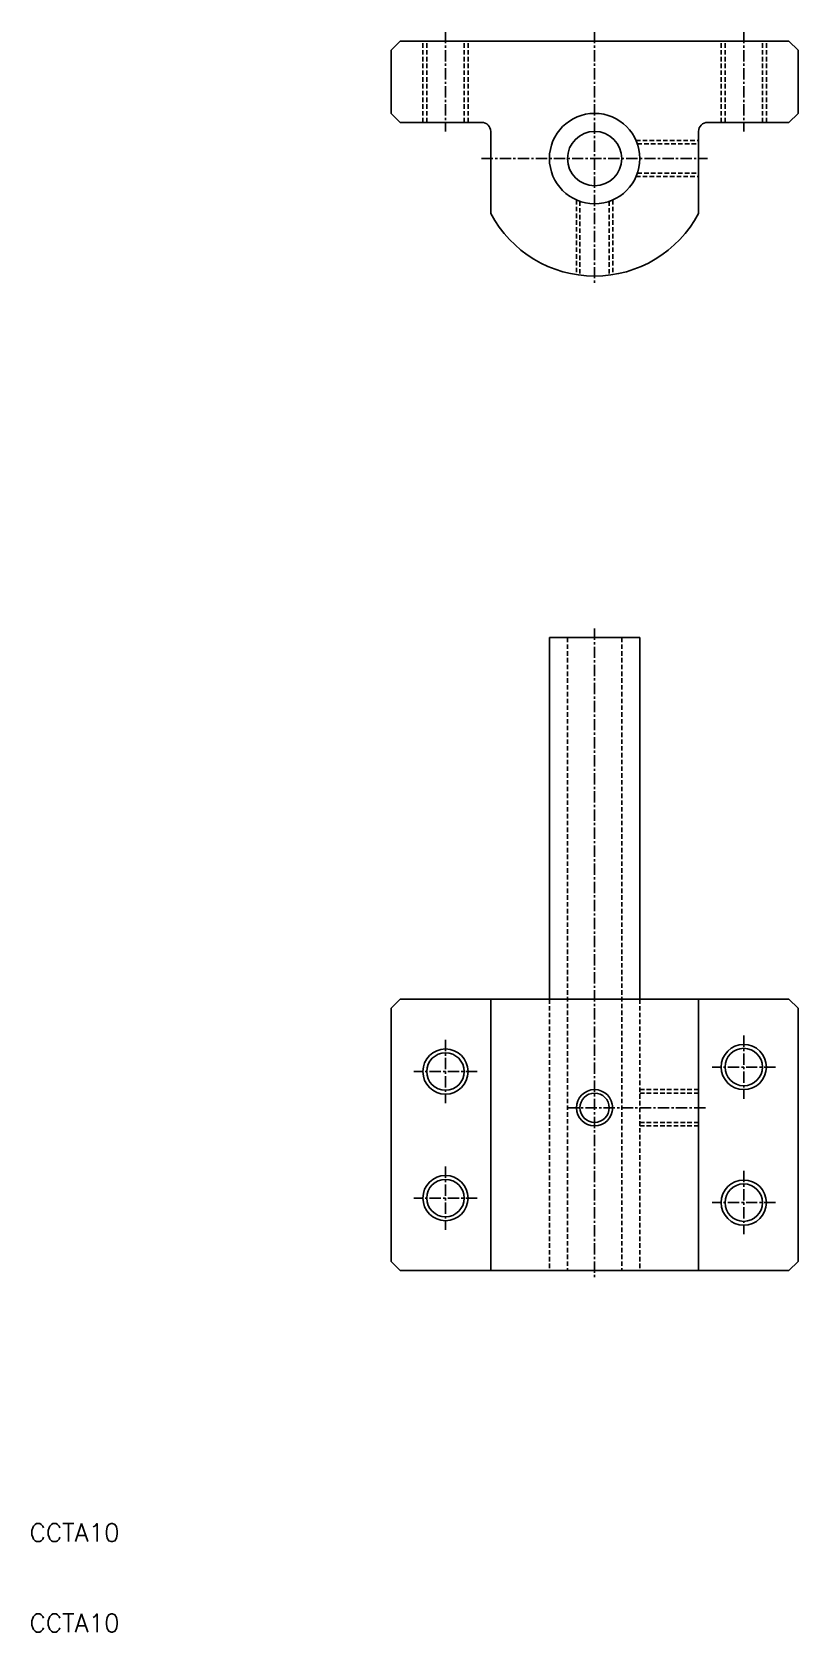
# Model space of a CAD drawing. Extents: x 10 to 95, y 10 to 187.
import ezdxf

# ---------------------------------------------------------------- set-up
doc = ezdxf.new("R2010")
doc.units = 0
doc.linetypes.add('CENTER', pattern=[2, 1.25, -0.25, 0.25, -0.25])
doc.linetypes.add('DASHED', pattern=[0.75, 0.5, -0.25])
doc.layers.get('0').update_dxf_attribs({"linetype": 'CONTINUOUS'})
doc.layers.add('CENTER', color=1, linetype='CENTER')
doc.styles.get("Standard").update_dxf_attribs({"font": 'txt.shx'})

msp = doc.modelspace()

# ---------------------------------------------------------------- linework, layer by layer
at = {"color": 7, "linetype": 'CONTINUOUS'}
for p, q in [((51, 186), (50, 185)), ((51, 186), (94, 186)), ((94, 186), (95, 185)), ((50, 185), (50, 178)), ((95, 185), (95, 178)), ((50, 178), (51, 177)), ((94, 177), (95, 178)), ((51, 177), (60, 177)), ((61, 176), (61, 166.94)), ((84, 176), (84, 166.94)), ((85, 177), (94, 177)), ((67.5, 120), (77.5, 120)), ((67.5, 80), (67.5, 120)), ((77.5, 80), (77.5, 120)), ((51, 80), (50, 79)), ((51, 80), (94, 80)), ((61, 80), (61, 50)), ((84, 80), (84, 50)), ((94, 80), (95, 79)), ((50, 79), (50, 51)), ((95, 79), (95, 51)), ((51, 50), (50, 51)), ((51, 50), (94, 50)), ((95, 51), (94, 50))]:
    msp.add_line(p, q, dxfattribs=at)
at = {"color": 3, "linetype": 'DASHED'}
for p, q in [((53.5, 177), (53.5, 186)), ((53.93, 177), (53.93, 186)), ((58.07, 177), (58.07, 186)), ((58.5, 177), (58.5, 186)), ((86.5, 177), (86.5, 186)), ((86.93, 177), (86.93, 186)), ((91.07, 177), (91.07, 186)), ((91.5, 177), (91.5, 186)), ((77.08, 175), (84, 175)), ((77.23, 174.62), (84, 174.62)), ((77.08, 171), (83.99, 171)), ((77.23, 171.38), (84, 171.38)), ((70.5, 168.42), (70.5, 160.15)), ((70.88, 168.27), (70.88, 160.1)), ((74.12, 168.27), (74.12, 160.1)), ((74.5, 168.42), (74.5, 160.15)), ((69.5, 120), (69.5, 50)), ((75.5, 120), (75.5, 50)), ((67.5, 80), (67.5, 50)), ((77.5, 80), (77.5, 50)), ((77.5, 70), (84, 70)), ((77.5, 69.62), (84, 69.62)), ((77.5, 66.38), (84, 66.38)), ((77.5, 66), (84, 66))]:
    msp.add_line(p, q, dxfattribs=at)
at = {"color": 7, "linetype": 'CONTINUOUS'}
for centre, radius in [((72.5, 173), 5), ((72.5, 173), 3), ((89, 72.5), 2.07), ((56, 72), 2.07), ((72.5, 68), 1.62), ((56, 58), 2.07), ((89, 57.5), 2.07)]:
    msp.add_circle(centre, radius, dxfattribs=at)
at = {"color": 3, "linetype": 'CONTINUOUS'}
for centre, radius in [((56, 72), 2.5), ((89, 72.5), 2.5), ((72.5, 68), 2), ((56, 58), 2.5), ((89, 57.5), 2.5)]:
    msp.add_circle(centre, radius, dxfattribs=at)
at = {"color": 7, "linetype": 'CONTINUOUS'}
for centre, radius, start, end in [((60, 176), 1, 0, 90), ((85, 176), 1, 90, 180), ((72.5, 173), 13, 207.7958, 332.2042)]:
    msp.add_arc(centre, radius, start, end, dxfattribs=at)
at = {"layer": 'CENTER', "color": 1, "linetype": 'CENTER'}
for p, q in [((56, 187), (56, 176)), ((72.5, 187), (72.5, 159)), ((89, 187), (89, 176)), ((60, 173), (85, 173)), ((72.5, 121), (72.5, 49)), ((56, 75.5), (56, 68.5)), ((89, 76), (89, 69)), ((59.5, 72), (52.5, 72)), ((92.5, 72.5), (85.5, 72.5)), ((69.5, 68), (85, 68)), ((56, 61.5), (56, 54.5)), ((89, 61), (89, 54)), ((59.5, 58), (52.5, 58)), ((92.5, 57.5), (85.5, 57.5))]:
    msp.add_line(p, q, dxfattribs=at)

# ---------------------------------------------------------------- texts
at = {"color": 7, "linetype": 'CONTINUOUS'}
for p in [(10, 20), (10, 10)]:
    msp.add_text('CCTA10', height=2, dxfattribs=at).set_placement(p)

doc.saveas('drawing.dxf')
